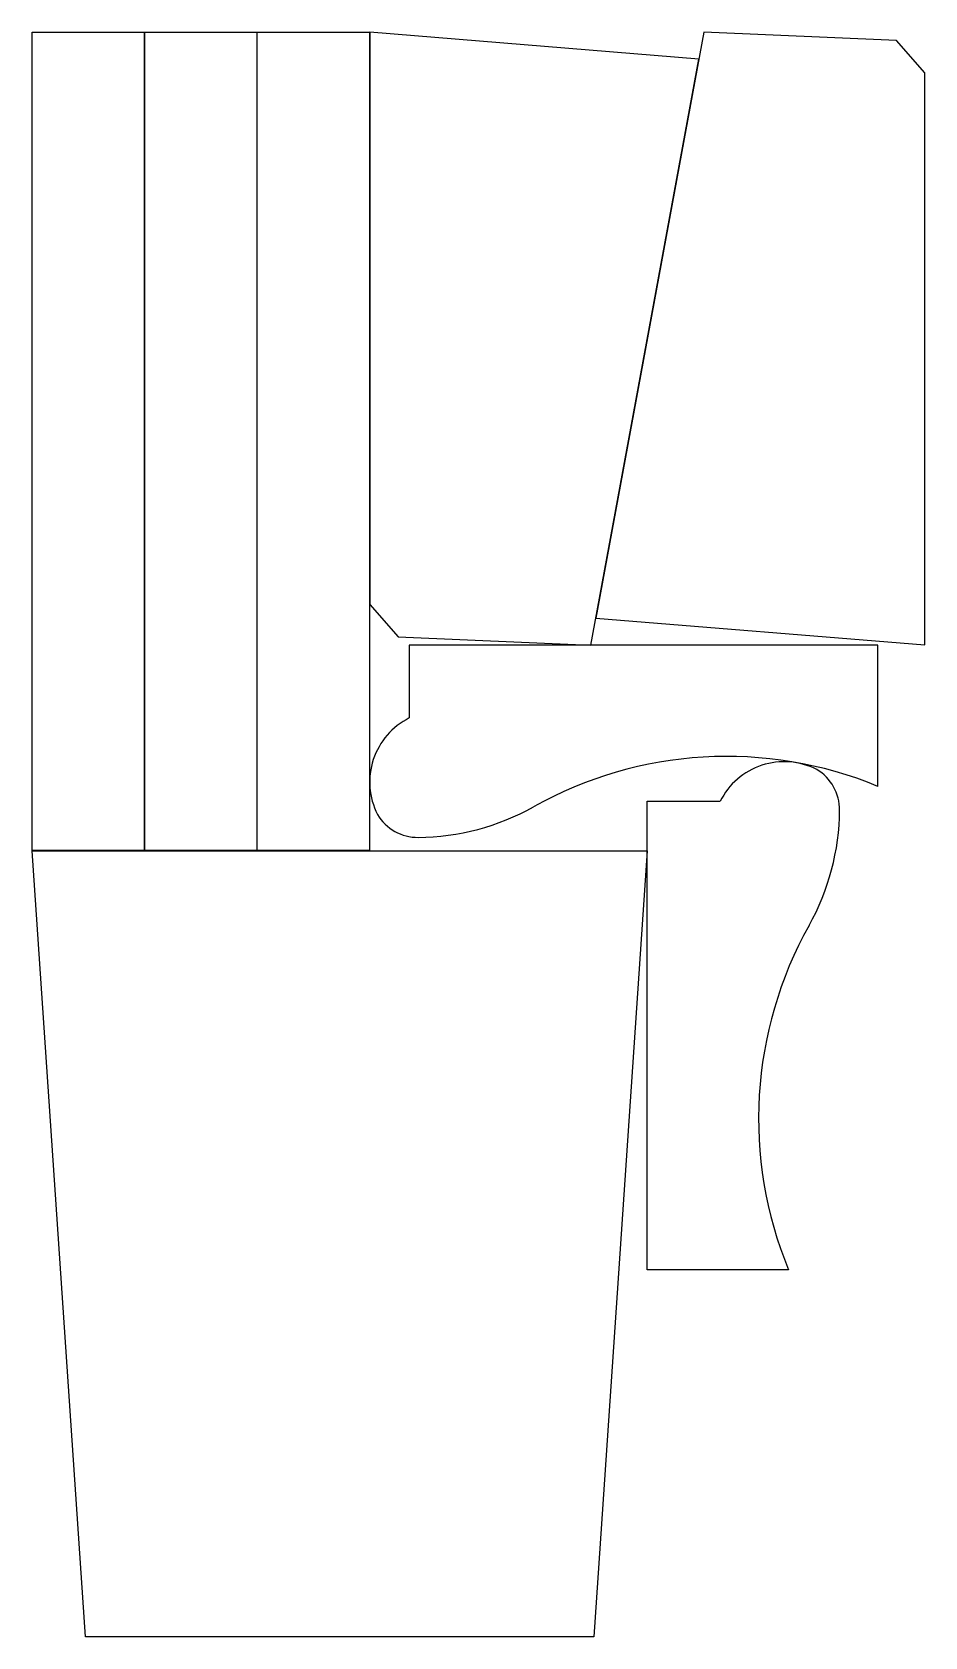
# Model space of a CAD drawing. Extents: x 0 to 835, y -1500 to 0.
import ezdxf

# ---------------------------------------------------------------- set-up
doc = ezdxf.new("R2010")
doc.units = 0

msp = doc.modelspace()

# ---------------------------------------------------------------- linework, layer by layer
at = {"color": 0}
for p, q in [((0.177928, -765.176398), (0.177928, -0.177928)), ((0.177928, -0.177928), (105.177718, -0.177928)), ((105.177718, -0.177928), (105.177718, -765.176398)), ((105.355502, -765.176398), (105.355502, -0.177928)), ((105.355502, -0.177928), (210.355292, -0.177928)), ((210.355292, -0.177928), (210.355292, -765.176398)), ((210.533076, -765.176398), (210.533076, -0.177928)), ((210.533076, -0.177928), (315.532866, -0.177928)), ((315.532866, -0.177928), (315.532866, -765.176398)), ((623.24133, -25.343614), (315.71065, -0.154326)), ((315.71065, -0.154326), (315.71065, -535.022399)), ((628.083791, -0.048896), (527.070501, -547.811686)), ((808.157382, -7.834897), (628.083791, -0.048896)), ((834.60118, -38.132901), (808.157382, -7.834897)), ((522.22804, -573.106404), (623.24133, -25.343614)), ((834.60118, -573.000974), (834.60118, -38.132901)), ((315.71065, -535.022399), (342.154448, -565.320403)), ((527.070501, -547.811686), (834.60118, -573.000974)), ((342.154448, -565.320403), (522.22804, -573.106404)), ((352.700153, -573.187847), (352.700153, -641.279448)), ((790.699277, -573.187847), (352.700153, -573.187847)), ((790.699277, -705.187583), (790.699277, -573.187847)), ((575.174489, -719.150533), (643.266089, -719.150533)), ((575.174489, -1157.149657), (575.174489, -719.150533)), ((105.177718, -765.176398), (0.177928, -765.176398)), ((50.177828, -1500.352651), (0.177928, -765.354121)), ((0.177928, -765.354121), (575.176778, -765.354121)), ((210.355292, -765.176398), (105.355502, -765.176398)), ((315.532866, -765.176398), (210.533076, -765.176398)), ((575.176778, -765.354121), (525.176878, -1500.352651)), ((707.174225, -1157.149657), (575.174489, -1157.149657)), ((525.176878, -1500.352651), (50.177828, -1500.352651))]:
    msp.add_line(p, q, dxfattribs=at)
for centre, radius, start, end in [((382.700093, -701.187591), 66.999866, 116.600135, 206.89475), ((649.504659, -1047.186899), 369.99926, 67.566688, 119.245484), ((703.174233, -749.150473), 66.999866, 63.10525, 153.399865), ((710.883306, -727.150517), 43.999912, 359.555933, 59.095831), ((360.700137, -708.896665), 43.999912, 210.904169, 270.444067), ((359.305075, -528.902431), 223.999552, 270.444067, 299.245484), ((530.889072, -725.755455), 223.999552, 330.754516, 359.555933), ((1049.173541, -1015.955039), 369.99926, 150.754516, 202.433312)]:
    msp.add_arc(centre, radius, start, end, dxfattribs=at)

doc.saveas('drawing.dxf')
